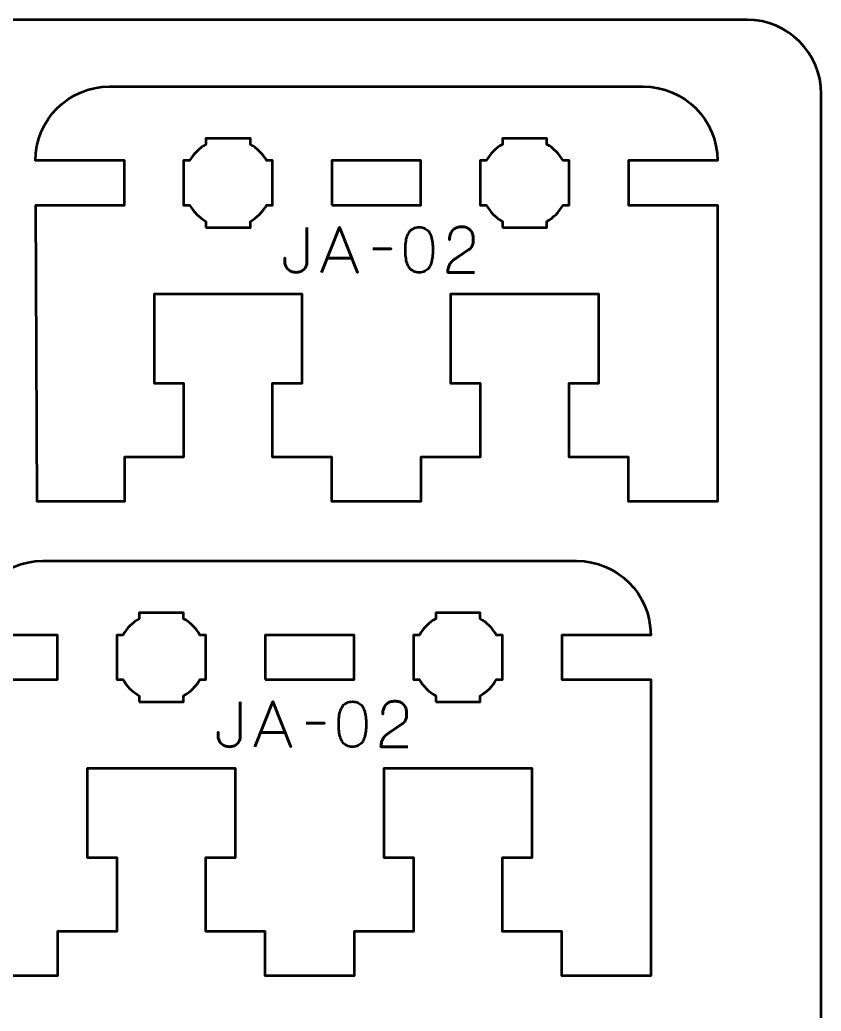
# Model space of a CAD drawing. Header units: centimetres. Extents: x -21 to 0, y -29.7 to 0.
# Drawn here: x -5.41 to 0, y -6.69 to 0 of the extents above; entities that cross this region are included whole.
import ezdxf

# ---------------------------------------------------------------- set-up
doc = ezdxf.new("R2010")
doc.units = ezdxf.units.CM
doc.header["$MEASUREMENT"] = 0
doc.layers.add('Layer 1', color=7, linetype='Continuous')

msp = doc.modelspace()

# ---------------------------------------------------------------- linework, layer by layer
at = {"layer": 'Layer 1', "lineweight": 53}
for points in [[(-3.3, -1.25), (-2.7, -1.25), (-2.7, -0.95), (-3.3, -0.95), (-3.3, -1.25)], [(-3.75001, -4.45), (-3.15001, -4.45), (-3.15001, -4.15), (-3.75001, -4.15), (-3.75001, -4.45)]]:
    msp.add_lwpolyline(points, close=True, dxfattribs=at)
at = {"layer": 'Layer 1', "color": 1, "lineweight": 53}
msp.add_open_spline([(-21.00003, -29.19995), (-21.00003, -29.19995), (-21.00003, -3.49992), (-21.00003, -3.49992), (-21.00003, -3.49992), (-21.00003, -3.41709), (-20.93286, -3.34992), (-20.85003, -3.34992), (-20.85003, -3.34992), (-20.7672, -3.34992), (-20.70003, -3.28275), (-20.70003, -3.19992), (-20.70003, -3.19992), (-20.70003, -3.11709), (-20.7672, -3.04992), (-20.85003, -3.04992), (-20.85003, -3.04992), (-20.93286, -3.04992), (-21.00003, -2.98275), (-21.00003, -2.89992), (-21.00003, -2.89992), (-21.00003, -2.81709), (-20.93286, -2.74992), (-20.85003, -2.74992), (-20.85003, -2.74992), (-20.7672, -2.74992), (-20.70003, -2.68275), (-20.70003, -2.59992), (-20.70003, -2.59992), (-20.70003, -2.51709), (-20.7672, -2.44992), (-20.85003, -2.44992), (-20.85003, -2.44992), (-20.93286, -2.44992), (-21.00003, -2.38275), (-21.00003, -2.29992), (-21.00003, -2.29992), (-21.00003, -2.21709), (-20.93286, -2.14992), (-20.85003, -2.14992), (-20.85003, -2.14992), (-20.7672, -2.14992), (-20.70003, -2.08275), (-20.70003, -1.99992), (-20.70003, -1.99992), (-20.70003, -1.91709), (-20.7672, -1.84992), (-20.85003, -1.84992), (-20.85003, -1.84992), (-20.93286, -1.84992), (-21.00003, -1.78275), (-21.00003, -1.69992), (-21.00003, -1.69992), (-21.00003, -1.61709), (-20.93286, -1.54992), (-20.85003, -1.54992), (-20.85003, -1.54992), (-20.7672, -1.54992), (-20.70003, -1.48275), (-20.70003, -1.39992), (-20.70003, -1.39992), (-20.70003, -1.31709), (-20.7672, -1.24992), (-20.85003, -1.24992), (-20.85003, -1.24992), (-20.93286, -1.24992), (-21.00003, -1.18275), (-21.00003, -1.09992), (-21.00003, -1.09992), (-21.00003, -1.09992), (-21.00003, -0.49992), (-21.00003, -0.49992), (-21.00003, -0.49992), (-21.00003, -0.22295), (-20.77694, 0.00004), (-20.49994, 0.00004), (-20.49994, 0.00004), (-20.49994, 0.00004), (-0.50008, 0.00004), (-0.50008, 0.00004), (-0.50008, 0.00004), (-0.22294, 0.00004), (0.00002, -0.22295), (0.00002, -0.49992), (0.00002, -0.49992), (0.00002, -0.49992), (0.00002, -29.19995), (0.00002, -29.19995), (0.00002, -29.19995), (0.00002, -29.47695), (-0.22294, -29.70004), (-0.50008, -29.70004), (-0.50008, -29.70004), (-0.50008, -29.70004), (-20.49994, -29.70004), (-20.49994, -29.70004), (-20.49994, -29.70004), (-20.77694, -29.70004), (-21.00003, -29.47695), (-21.00003, -29.19995)], degree=3, knots=[0, 0, 0, 0, 0.04, 0.04, 0.04, 0.04, 0.08, 0.08, 0.08, 0.08, 0.12, 0.12, 0.12, 0.12, 0.16, 0.16, 0.16, 0.16, 0.2, 0.2, 0.2, 0.2, 0.24, 0.24, 0.24, 0.24, 0.28, 0.28, 0.28, 0.28, 0.32, 0.32, 0.32, 0.32, 0.36, 0.36, 0.36, 0.36, 0.4, 0.4, 0.4, 0.4, 0.44, 0.44, 0.44, 0.44, 0.48, 0.48, 0.48, 0.48, 0.52, 0.52, 0.52, 0.52, 0.56, 0.56, 0.56, 0.56, 0.6, 0.6, 0.6, 0.6, 0.64, 0.64, 0.64, 0.64, 0.68, 0.68, 0.68, 0.68, 0.72, 0.72, 0.72, 0.72, 0.76, 0.76, 0.76, 0.76, 0.8, 0.8, 0.8, 0.8, 0.84, 0.84, 0.84, 0.84, 0.88, 0.88, 0.88, 0.88, 0.92, 0.92, 0.92, 0.92, 0.96, 0.96, 0.96, 0.96, 1, 1, 1, 1], dxfattribs=at)
at = {"layer": 'Layer 1', "lineweight": 53}
for points, knots in [([(-1.2, -0.45), (-0.92391, -0.45), (-0.7, -0.67391), (-0.7, -0.95), (-0.7, -0.95), (-0.7, -0.95), (-1.3, -0.95), (-1.3, -0.95), (-1.3, -0.95), (-1.3, -0.95), (-1.3, -1.25), (-1.3, -1.25), (-1.3, -1.25), (-1.3, -1.25), (-0.7, -1.25), (-0.7, -1.25), (-0.7, -1.25), (-0.7, -1.25), (-0.7, -2.95001), (-0.7, -2.95001), (-0.7, -2.95001), (-0.7, -2.95001), (-0.7, -2.95), (-0.7, -2.95), (-0.7, -2.95), (-0.7, -2.95), (-0.7, -3.25), (-0.7, -3.25), (-0.7, -3.25), (-0.7, -3.25), (-1.3, -3.25), (-1.3, -3.25), (-1.3, -3.25), (-1.3, -3.25), (-1.3, -2.95), (-1.3, -2.95), (-1.3, -2.95), (-1.3, -2.95), (-1.7, -2.95001), (-1.7, -2.95001), (-1.7, -2.95001), (-1.7, -2.95001), (-1.7, -2.45), (-1.7, -2.45), (-1.7, -2.45), (-1.7, -2.45), (-1.5, -2.44999), (-1.5, -2.44999), (-1.5, -2.44999), (-1.5, -2.44999), (-1.5, -1.85), (-1.5, -1.85), (-1.5, -1.85), (-1.88333, -1.85), (-2.11667, -1.85), (-2.5, -1.85), (-2.5, -1.85), (-2.5, -1.85), (-2.5, -2.44999), (-2.5, -2.44999), (-2.5, -2.44999), (-2.5, -2.44999), (-2.3, -2.45), (-2.3, -2.45), (-2.3, -2.45), (-2.3, -2.45), (-2.3, -2.95), (-2.3, -2.95), (-2.3, -2.95), (-2.3, -2.95), (-2.7, -2.95), (-2.7, -2.95), (-2.7, -2.95), (-2.7, -2.95), (-2.7, -3.25), (-2.7, -3.25), (-2.7, -3.25), (-2.7, -3.25), (-3.3, -3.25), (-3.3, -3.25), (-3.3, -3.25), (-3.3, -3.25), (-3.3, -2.95), (-3.3, -2.95), (-3.3, -2.95), (-3.3, -2.95), (-3.7, -2.95001), (-3.7, -2.95001), (-3.7, -2.95001), (-3.7, -2.95001), (-3.7, -2.45), (-3.7, -2.45), (-3.7, -2.45), (-3.7, -2.45), (-3.5, -2.44999), (-3.5, -2.44999), (-3.5, -2.44999), (-3.5, -2.44999), (-3.5, -1.85), (-3.5, -1.85), (-3.5, -1.85), (-3.88333, -1.85), (-4.11667, -1.85), (-4.5, -1.85), (-4.5, -1.85), (-4.5, -1.85), (-4.5, -2.44999), (-4.5, -2.44999), (-4.5, -2.44999), (-4.5, -2.44999), (-4.3, -2.45), (-4.3, -2.45), (-4.3, -2.45), (-4.3, -2.45), (-4.3, -2.95), (-4.3, -2.95), (-4.3, -2.95), (-4.3, -2.95), (-4.7, -2.95), (-4.7, -2.95), (-4.7, -2.95), (-4.7, -2.95), (-4.7, -3.25), (-4.7, -3.25), (-4.7, -3.25), (-4.7, -3.25), (-5.2875, -3.25), (-5.2875, -3.25), (-5.2875, -3.25), (-5.2875, -3.25), (-5.29812, -1.25), (-5.29812, -1.25), (-5.29812, -1.25), (-5.29812, -1.25), (-4.7, -1.25), (-4.7, -1.25), (-4.7, -1.25), (-4.7, -1.25), (-4.7, -0.95), (-4.7, -0.95), (-4.7, -0.95), (-4.7, -0.95), (-5.3, -0.95), (-5.3, -0.95), (-5.3, -0.95), (-5.3, -0.67391), (-5.07609, -0.45), (-4.8, -0.45)], [0, 0, 0, 0, 0.027027, 0.027027, 0.027027, 0.027027, 0.0540541, 0.0540541, 0.0540541, 0.0540541, 0.0810811, 0.0810811, 0.0810811, 0.0810811, 0.1081081, 0.1081081, 0.1081081, 0.1081081, 0.1351351, 0.1351351, 0.1351351, 0.1351351, 0.1621622, 0.1621622, 0.1621622, 0.1621622, 0.1891892, 0.1891892, 0.1891892, 0.1891892, 0.2162162, 0.2162162, 0.2162162, 0.2162162, 0.2432432, 0.2432432, 0.2432432, 0.2432432, 0.2702703, 0.2702703, 0.2702703, 0.2702703, 0.2972973, 0.2972973, 0.2972973, 0.2972973, 0.3243243, 0.3243243, 0.3243243, 0.3243243, 0.3513514, 0.3513514, 0.3513514, 0.3513514, 0.3783784, 0.3783784, 0.3783784, 0.3783784, 0.4054054, 0.4054054, 0.4054054, 0.4054054, 0.4324324, 0.4324324, 0.4324324, 0.4324324, 0.4594595, 0.4594595, 0.4594595, 0.4594595, 0.4864865, 0.4864865, 0.4864865, 0.4864865, 0.5135135, 0.5135135, 0.5135135, 0.5135135, 0.5405405, 0.5405405, 0.5405405, 0.5405405, 0.5675676, 0.5675676, 0.5675676, 0.5675676, 0.5945946, 0.5945946, 0.5945946, 0.5945946, 0.6216216, 0.6216216, 0.6216216, 0.6216216, 0.6486486, 0.6486486, 0.6486486, 0.6486486, 0.6756757, 0.6756757, 0.6756757, 0.6756757, 0.7027027, 0.7027027, 0.7027027, 0.7027027, 0.7297297, 0.7297297, 0.7297297, 0.7297297, 0.7567568, 0.7567568, 0.7567568, 0.7567568, 0.7837838, 0.7837838, 0.7837838, 0.7837838, 0.8108108, 0.8108108, 0.8108108, 0.8108108, 0.8378378, 0.8378378, 0.8378378, 0.8378378, 0.8648649, 0.8648649, 0.8648649, 0.8648649, 0.8918919, 0.8918919, 0.8918919, 0.8918919, 0.9189189, 0.9189189, 0.9189189, 0.9189189, 0.9459459, 0.9459459, 0.9459459, 0.9459459, 0.972973, 0.972973, 0.972973, 0.972973, 1, 1, 1, 1]), ([(-4.15, -1.4), (-4.15, -1.4), (-4.15, -1.35985), (-4.15, -1.35985), (-4.15, -1.35985), (-4.19553, -1.3335), (-4.23349, -1.29553), (-4.25984, -1.25), (-4.25984, -1.25), (-4.25984, -1.25), (-4.3, -1.25), (-4.3, -1.25), (-4.3, -1.25), (-4.3, -1.25), (-4.3, -1.1), (-4.3, -1.1), (-4.3, -1.1), (-4.3, -1.1), (-4.3, -0.95), (-4.3, -0.95), (-4.3, -0.95), (-4.3, -0.95), (-4.25984, -0.95), (-4.25984, -0.95), (-4.25984, -0.95), (-4.23349, -0.90447), (-4.19553, -0.8665), (-4.15, -0.84015), (-4.15, -0.84015), (-4.15, -0.84015), (-4.15, -0.8), (-4.15, -0.8), (-4.15, -0.8), (-4.15, -0.8), (-4, -0.8), (-4, -0.8), (-4, -0.8), (-4, -0.8), (-3.85, -0.8), (-3.85, -0.8), (-3.85, -0.8), (-3.85, -0.8), (-3.85, -0.84015), (-3.85, -0.84015), (-3.85, -0.84015), (-3.80447, -0.8665), (-3.76651, -0.90447), (-3.74016, -0.95), (-3.74016, -0.95), (-3.74016, -0.95), (-3.7, -0.95), (-3.7, -0.95), (-3.7, -0.95), (-3.7, -0.95), (-3.7, -1.1), (-3.7, -1.1), (-3.7, -1.1), (-3.7, -1.1), (-3.7, -1.25), (-3.7, -1.25), (-3.7, -1.25), (-3.7, -1.25), (-3.74016, -1.25), (-3.74016, -1.25), (-3.74016, -1.25), (-3.76651, -1.29553), (-3.80447, -1.3335), (-3.85, -1.35985), (-3.85, -1.35985), (-3.85, -1.35985), (-3.85, -1.4), (-3.85, -1.4), (-3.85, -1.4), (-3.85, -1.4), (-4, -1.4), (-4, -1.4), (-4, -1.4), (-4, -1.4), (-4.15, -1.4), (-4.15, -1.4)], [0, 0, 0, 0, 0.05, 0.05, 0.05, 0.05, 0.1, 0.1, 0.1, 0.1, 0.15, 0.15, 0.15, 0.15, 0.2, 0.2, 0.2, 0.2, 0.25, 0.25, 0.25, 0.25, 0.3, 0.3, 0.3, 0.3, 0.35, 0.35, 0.35, 0.35, 0.4, 0.4, 0.4, 0.4, 0.45, 0.45, 0.45, 0.45, 0.5, 0.5, 0.5, 0.5, 0.55, 0.55, 0.55, 0.55, 0.6, 0.6, 0.6, 0.6, 0.65, 0.65, 0.65, 0.65, 0.7, 0.7, 0.7, 0.7, 0.75, 0.75, 0.75, 0.75, 0.8, 0.8, 0.8, 0.8, 0.85, 0.85, 0.85, 0.85, 0.9, 0.9, 0.9, 0.9, 0.95, 0.95, 0.95, 0.95, 1, 1, 1, 1]), ([(-2.15, -1.4), (-2.15, -1.4), (-2.15, -1.35985), (-2.15, -1.35985), (-2.15, -1.35985), (-2.19553, -1.3335), (-2.23349, -1.29553), (-2.25984, -1.25), (-2.25984, -1.25), (-2.25984, -1.25), (-2.3, -1.25), (-2.3, -1.25), (-2.3, -1.25), (-2.3, -1.25), (-2.3, -1.1), (-2.3, -1.1), (-2.3, -1.1), (-2.3, -1.1), (-2.3, -0.95), (-2.3, -0.95), (-2.3, -0.95), (-2.3, -0.95), (-2.25984, -0.95), (-2.25984, -0.95), (-2.25984, -0.95), (-2.23349, -0.90447), (-2.19553, -0.8665), (-2.15, -0.84015), (-2.15, -0.84015), (-2.15, -0.84015), (-2.15, -0.8), (-2.15, -0.8), (-2.15, -0.8), (-2.15, -0.8), (-2, -0.8), (-2, -0.8), (-2, -0.8), (-2, -0.8), (-1.85, -0.8), (-1.85, -0.8), (-1.85, -0.8), (-1.85, -0.8), (-1.85, -0.84015), (-1.85, -0.84015), (-1.85, -0.84015), (-1.80447, -0.8665), (-1.76651, -0.90447), (-1.74016, -0.95), (-1.74016, -0.95), (-1.74016, -0.95), (-1.7, -0.95), (-1.7, -0.95), (-1.7, -0.95), (-1.7, -0.95), (-1.7, -1.1), (-1.7, -1.1), (-1.7, -1.1), (-1.7, -1.1), (-1.7, -1.25), (-1.7, -1.25), (-1.7, -1.25), (-1.7, -1.25), (-1.74016, -1.25), (-1.74016, -1.25), (-1.74016, -1.25), (-1.76651, -1.29553), (-1.80447, -1.3335), (-1.85, -1.35985), (-1.85, -1.35985), (-1.85, -1.35985), (-1.85, -1.4), (-1.85, -1.4), (-1.85, -1.4), (-1.85, -1.4), (-2, -1.4), (-2, -1.4), (-2, -1.4), (-2, -1.4), (-2.15, -1.4), (-2.15, -1.4)], [0, 0, 0, 0, 0.05, 0.05, 0.05, 0.05, 0.1, 0.1, 0.1, 0.1, 0.15, 0.15, 0.15, 0.15, 0.2, 0.2, 0.2, 0.2, 0.25, 0.25, 0.25, 0.25, 0.3, 0.3, 0.3, 0.3, 0.35, 0.35, 0.35, 0.35, 0.4, 0.4, 0.4, 0.4, 0.45, 0.45, 0.45, 0.45, 0.5, 0.5, 0.5, 0.5, 0.55, 0.55, 0.55, 0.55, 0.6, 0.6, 0.6, 0.6, 0.65, 0.65, 0.65, 0.65, 0.7, 0.7, 0.7, 0.7, 0.75, 0.75, 0.75, 0.75, 0.8, 0.8, 0.8, 0.8, 0.85, 0.85, 0.85, 0.85, 0.9, 0.9, 0.9, 0.9, 0.95, 0.95, 0.95, 0.95, 1, 1, 1, 1]), ([(-1.65001, -3.65), (-1.37392, -3.65), (-1.15001, -3.87391), (-1.15001, -4.15), (-1.15001, -4.15), (-1.15001, -4.15), (-1.75001, -4.15), (-1.75001, -4.15), (-1.75001, -4.15), (-1.75001, -4.15), (-1.75001, -4.45), (-1.75001, -4.45), (-1.75001, -4.45), (-1.75001, -4.45), (-1.15001, -4.45), (-1.15001, -4.45), (-1.15001, -4.45), (-1.15001, -4.45), (-1.15001, -6.15001), (-1.15001, -6.15001), (-1.15001, -6.15001), (-1.15001, -6.15001), (-1.15001, -6.15), (-1.15001, -6.15), (-1.15001, -6.15), (-1.15001, -6.15), (-1.15001, -6.45), (-1.15001, -6.45), (-1.15001, -6.45), (-1.15001, -6.45), (-1.75001, -6.45), (-1.75001, -6.45), (-1.75001, -6.45), (-1.75001, -6.45), (-1.75001, -6.15), (-1.75001, -6.15), (-1.75001, -6.15), (-1.75001, -6.15), (-2.15001, -6.15001), (-2.15001, -6.15001), (-2.15001, -6.15001), (-2.15001, -6.15001), (-2.15001, -5.65), (-2.15001, -5.65), (-2.15001, -5.65), (-2.15001, -5.65), (-1.95001, -5.64999), (-1.95001, -5.64999), (-1.95001, -5.64999), (-1.95001, -5.64999), (-1.95001, -5.05), (-1.95001, -5.05), (-1.95001, -5.05), (-2.33334, -5.05), (-2.56668, -5.05), (-2.95001, -5.05), (-2.95001, -5.05), (-2.95001, -5.05), (-2.95001, -5.64999), (-2.95001, -5.64999), (-2.95001, -5.64999), (-2.95001, -5.64999), (-2.75001, -5.65), (-2.75001, -5.65), (-2.75001, -5.65), (-2.75001, -5.65), (-2.75001, -6.15), (-2.75001, -6.15), (-2.75001, -6.15), (-2.75001, -6.15), (-3.15001, -6.15), (-3.15001, -6.15), (-3.15001, -6.15), (-3.15001, -6.15), (-3.15001, -6.45), (-3.15001, -6.45), (-3.15001, -6.45), (-3.15001, -6.45), (-3.75001, -6.45), (-3.75001, -6.45), (-3.75001, -6.45), (-3.75001, -6.45), (-3.75001, -6.15), (-3.75001, -6.15), (-3.75001, -6.15), (-3.75001, -6.15), (-4.15001, -6.15001), (-4.15001, -6.15001), (-4.15001, -6.15001), (-4.15001, -6.15001), (-4.15001, -5.65), (-4.15001, -5.65), (-4.15001, -5.65), (-4.15001, -5.65), (-3.95001, -5.64999), (-3.95001, -5.64999), (-3.95001, -5.64999), (-3.95001, -5.64999), (-3.95001, -5.05), (-3.95001, -5.05), (-3.95001, -5.05), (-4.33334, -5.05), (-4.56668, -5.05), (-4.95001, -5.05), (-4.95001, -5.05), (-4.95001, -5.05), (-4.95001, -5.64999), (-4.95001, -5.64999), (-4.95001, -5.64999), (-4.95001, -5.64999), (-4.75001, -5.65), (-4.75001, -5.65), (-4.75001, -5.65), (-4.75001, -5.65), (-4.75001, -6.15), (-4.75001, -6.15), (-4.75001, -6.15), (-4.75001, -6.15), (-5.15001, -6.15), (-5.15001, -6.15), (-5.15001, -6.15), (-5.15001, -6.15), (-5.15001, -6.45), (-5.15001, -6.45), (-5.15001, -6.45), (-5.15001, -6.45), (-5.73751, -6.45), (-5.73751, -6.45), (-5.73751, -6.45), (-5.73751, -6.45), (-5.74813, -4.45), (-5.74813, -4.45), (-5.74813, -4.45), (-5.74813, -4.45), (-5.15001, -4.45), (-5.15001, -4.45), (-5.15001, -4.45), (-5.15001, -4.45), (-5.15001, -4.15), (-5.15001, -4.15), (-5.15001, -4.15), (-5.15001, -4.15), (-5.75001, -4.15), (-5.75001, -4.15), (-5.75001, -4.15), (-5.75001, -3.87391), (-5.5261, -3.65), (-5.25001, -3.65)], [0, 0, 0, 0, 0.027027, 0.027027, 0.027027, 0.027027, 0.0540541, 0.0540541, 0.0540541, 0.0540541, 0.0810811, 0.0810811, 0.0810811, 0.0810811, 0.1081081, 0.1081081, 0.1081081, 0.1081081, 0.1351351, 0.1351351, 0.1351351, 0.1351351, 0.1621622, 0.1621622, 0.1621622, 0.1621622, 0.1891892, 0.1891892, 0.1891892, 0.1891892, 0.2162162, 0.2162162, 0.2162162, 0.2162162, 0.2432432, 0.2432432, 0.2432432, 0.2432432, 0.2702703, 0.2702703, 0.2702703, 0.2702703, 0.2972973, 0.2972973, 0.2972973, 0.2972973, 0.3243243, 0.3243243, 0.3243243, 0.3243243, 0.3513514, 0.3513514, 0.3513514, 0.3513514, 0.3783784, 0.3783784, 0.3783784, 0.3783784, 0.4054054, 0.4054054, 0.4054054, 0.4054054, 0.4324324, 0.4324324, 0.4324324, 0.4324324, 0.4594595, 0.4594595, 0.4594595, 0.4594595, 0.4864865, 0.4864865, 0.4864865, 0.4864865, 0.5135135, 0.5135135, 0.5135135, 0.5135135, 0.5405405, 0.5405405, 0.5405405, 0.5405405, 0.5675676, 0.5675676, 0.5675676, 0.5675676, 0.5945946, 0.5945946, 0.5945946, 0.5945946, 0.6216216, 0.6216216, 0.6216216, 0.6216216, 0.6486486, 0.6486486, 0.6486486, 0.6486486, 0.6756757, 0.6756757, 0.6756757, 0.6756757, 0.7027027, 0.7027027, 0.7027027, 0.7027027, 0.7297297, 0.7297297, 0.7297297, 0.7297297, 0.7567568, 0.7567568, 0.7567568, 0.7567568, 0.7837838, 0.7837838, 0.7837838, 0.7837838, 0.8108108, 0.8108108, 0.8108108, 0.8108108, 0.8378378, 0.8378378, 0.8378378, 0.8378378, 0.8648649, 0.8648649, 0.8648649, 0.8648649, 0.8918919, 0.8918919, 0.8918919, 0.8918919, 0.9189189, 0.9189189, 0.9189189, 0.9189189, 0.9459459, 0.9459459, 0.9459459, 0.9459459, 0.972973, 0.972973, 0.972973, 0.972973, 1, 1, 1, 1]), ([(-4.60001, -4.6), (-4.60001, -4.6), (-4.60001, -4.55985), (-4.60001, -4.55985), (-4.60001, -4.55985), (-4.64554, -4.5335), (-4.6835, -4.49553), (-4.70985, -4.45), (-4.70985, -4.45), (-4.70985, -4.45), (-4.75001, -4.45), (-4.75001, -4.45), (-4.75001, -4.45), (-4.75001, -4.45), (-4.75001, -4.3), (-4.75001, -4.3), (-4.75001, -4.3), (-4.75001, -4.3), (-4.75001, -4.15), (-4.75001, -4.15), (-4.75001, -4.15), (-4.75001, -4.15), (-4.70985, -4.15), (-4.70985, -4.15), (-4.70985, -4.15), (-4.6835, -4.10447), (-4.64554, -4.0665), (-4.60001, -4.04015), (-4.60001, -4.04015), (-4.60001, -4.04015), (-4.60001, -4), (-4.60001, -4), (-4.60001, -4), (-4.60001, -4), (-4.45001, -4), (-4.45001, -4), (-4.45001, -4), (-4.45001, -4), (-4.30001, -4), (-4.30001, -4), (-4.30001, -4), (-4.30001, -4), (-4.30001, -4.04015), (-4.30001, -4.04015), (-4.30001, -4.04015), (-4.25448, -4.0665), (-4.21652, -4.10447), (-4.19017, -4.15), (-4.19017, -4.15), (-4.19017, -4.15), (-4.15001, -4.15), (-4.15001, -4.15), (-4.15001, -4.15), (-4.15001, -4.15), (-4.15001, -4.3), (-4.15001, -4.3), (-4.15001, -4.3), (-4.15001, -4.3), (-4.15001, -4.45), (-4.15001, -4.45), (-4.15001, -4.45), (-4.15001, -4.45), (-4.19017, -4.45), (-4.19017, -4.45), (-4.19017, -4.45), (-4.21652, -4.49553), (-4.25448, -4.5335), (-4.30001, -4.55985), (-4.30001, -4.55985), (-4.30001, -4.55985), (-4.30001, -4.6), (-4.30001, -4.6), (-4.30001, -4.6), (-4.30001, -4.6), (-4.45001, -4.6), (-4.45001, -4.6), (-4.45001, -4.6), (-4.45001, -4.6), (-4.60001, -4.6), (-4.60001, -4.6)], [0, 0, 0, 0, 0.05, 0.05, 0.05, 0.05, 0.1, 0.1, 0.1, 0.1, 0.15, 0.15, 0.15, 0.15, 0.2, 0.2, 0.2, 0.2, 0.25, 0.25, 0.25, 0.25, 0.3, 0.3, 0.3, 0.3, 0.35, 0.35, 0.35, 0.35, 0.4, 0.4, 0.4, 0.4, 0.45, 0.45, 0.45, 0.45, 0.5, 0.5, 0.5, 0.5, 0.55, 0.55, 0.55, 0.55, 0.6, 0.6, 0.6, 0.6, 0.65, 0.65, 0.65, 0.65, 0.7, 0.7, 0.7, 0.7, 0.75, 0.75, 0.75, 0.75, 0.8, 0.8, 0.8, 0.8, 0.85, 0.85, 0.85, 0.85, 0.9, 0.9, 0.9, 0.9, 0.95, 0.95, 0.95, 0.95, 1, 1, 1, 1]), ([(-2.60001, -4.6), (-2.60001, -4.6), (-2.60001, -4.55985), (-2.60001, -4.55985), (-2.60001, -4.55985), (-2.64554, -4.5335), (-2.6835, -4.49553), (-2.70985, -4.45), (-2.70985, -4.45), (-2.70985, -4.45), (-2.75001, -4.45), (-2.75001, -4.45), (-2.75001, -4.45), (-2.75001, -4.45), (-2.75001, -4.3), (-2.75001, -4.3), (-2.75001, -4.3), (-2.75001, -4.3), (-2.75001, -4.15), (-2.75001, -4.15), (-2.75001, -4.15), (-2.75001, -4.15), (-2.70985, -4.15), (-2.70985, -4.15), (-2.70985, -4.15), (-2.6835, -4.10447), (-2.64554, -4.0665), (-2.60001, -4.04015), (-2.60001, -4.04015), (-2.60001, -4.04015), (-2.60001, -4), (-2.60001, -4), (-2.60001, -4), (-2.60001, -4), (-2.45001, -4), (-2.45001, -4), (-2.45001, -4), (-2.45001, -4), (-2.30001, -4), (-2.30001, -4), (-2.30001, -4), (-2.30001, -4), (-2.30001, -4.04015), (-2.30001, -4.04015), (-2.30001, -4.04015), (-2.25448, -4.0665), (-2.21652, -4.10447), (-2.19017, -4.15), (-2.19017, -4.15), (-2.19017, -4.15), (-2.15001, -4.15), (-2.15001, -4.15), (-2.15001, -4.15), (-2.15001, -4.15), (-2.15001, -4.3), (-2.15001, -4.3), (-2.15001, -4.3), (-2.15001, -4.3), (-2.15001, -4.45), (-2.15001, -4.45), (-2.15001, -4.45), (-2.15001, -4.45), (-2.19017, -4.45), (-2.19017, -4.45), (-2.19017, -4.45), (-2.21652, -4.49553), (-2.25448, -4.5335), (-2.30001, -4.55985), (-2.30001, -4.55985), (-2.30001, -4.55985), (-2.30001, -4.6), (-2.30001, -4.6), (-2.30001, -4.6), (-2.30001, -4.6), (-2.45001, -4.6), (-2.45001, -4.6), (-2.45001, -4.6), (-2.45001, -4.6), (-2.60001, -4.6), (-2.60001, -4.6)], [0, 0, 0, 0, 0.05, 0.05, 0.05, 0.05, 0.1, 0.1, 0.1, 0.1, 0.15, 0.15, 0.15, 0.15, 0.2, 0.2, 0.2, 0.2, 0.25, 0.25, 0.25, 0.25, 0.3, 0.3, 0.3, 0.3, 0.35, 0.35, 0.35, 0.35, 0.4, 0.4, 0.4, 0.4, 0.45, 0.45, 0.45, 0.45, 0.5, 0.5, 0.5, 0.5, 0.55, 0.55, 0.55, 0.55, 0.6, 0.6, 0.6, 0.6, 0.65, 0.65, 0.65, 0.65, 0.7, 0.7, 0.7, 0.7, 0.75, 0.75, 0.75, 0.75, 0.8, 0.8, 0.8, 0.8, 0.85, 0.85, 0.85, 0.85, 0.9, 0.9, 0.9, 0.9, 0.95, 0.95, 0.95, 0.95, 1, 1, 1, 1])]:
    msp.add_open_spline(points, degree=3, knots=knots, dxfattribs=at)
at = {"layer": 'Layer 1', "color": 3, "lineweight": 53}
for points in [[(-4.8, -0.45), (-4.8, -0.45), (-1.2, -0.45), (-1.2, -0.45)], [(-5.25001, -3.65), (-5.25001, -3.65), (-1.65001, -3.65), (-1.65001, -3.65)]]:
    msp.add_open_spline(points, degree=3, dxfattribs=at)
at = {"layer": 'Layer 1', "color": 5, "lineweight": 53}
for points, knots in [([(-3.4682, -1.40035), (-3.4682, -1.40035), (-3.46862, -1.63742), (-3.46862, -1.63742), (-3.46862, -1.63742), (-3.46862, -1.64511), (-3.47025, -1.65287), (-3.47335, -1.66056), (-3.47335, -1.66056), (-3.47653, -1.66832), (-3.48118, -1.67538), (-3.48732, -1.68187), (-3.48732, -1.68187), (-3.49353, -1.68829), (-3.50108, -1.69351), (-3.51004, -1.69739), (-3.51004, -1.69739), (-3.51907, -1.70134), (-3.52937, -1.70332), (-3.54101, -1.70346), (-3.54101, -1.70346), (-3.55266, -1.70346), (-3.56317, -1.70155), (-3.57248, -1.69781), (-3.57248, -1.69781), (-3.5818, -1.694), (-3.58977, -1.68892), (-3.59633, -1.6825), (-3.59633, -1.6825), (-3.60296, -1.67608), (-3.60797, -1.66903), (-3.6115, -1.66119), (-3.6115, -1.66119), (-3.61503, -1.65336), (-3.61679, -1.64546), (-3.61679, -1.63742), (-3.61679, -1.63742), (-3.61679, -1.63742), (-3.61679, -1.60609), (-3.61679, -1.60609), (-3.61679, -1.60609), (-3.61679, -1.60609), (-3.61679, -1.63742), (-3.61679, -1.63742), (-3.61679, -1.63742), (-3.61679, -1.64546), (-3.61503, -1.65336), (-3.6115, -1.66119), (-3.6115, -1.66119), (-3.60797, -1.66903), (-3.60296, -1.67608), (-3.59633, -1.6825), (-3.59633, -1.6825), (-3.58977, -1.68892), (-3.5818, -1.694), (-3.57248, -1.69781), (-3.57248, -1.69781), (-3.56317, -1.70155), (-3.55266, -1.70346), (-3.54101, -1.70346), (-3.54101, -1.70346), (-3.52937, -1.70332), (-3.51907, -1.70134), (-3.51004, -1.69739), (-3.51004, -1.69739), (-3.50108, -1.69351), (-3.49353, -1.68829), (-3.48732, -1.68187), (-3.48732, -1.68187), (-3.48118, -1.67538), (-3.47653, -1.66832), (-3.47335, -1.66056), (-3.47335, -1.66056), (-3.47025, -1.65287), (-3.46862, -1.64511), (-3.46862, -1.63742), (-3.46862, -1.63742), (-3.46862, -1.63742), (-3.4682, -1.40035), (-3.4682, -1.40035)], [0, 0, 0, 0, 0.05, 0.05, 0.05, 0.05, 0.1, 0.1, 0.1, 0.1, 0.15, 0.15, 0.15, 0.15, 0.2, 0.2, 0.2, 0.2, 0.25, 0.25, 0.25, 0.25, 0.3, 0.3, 0.3, 0.3, 0.35, 0.35, 0.35, 0.35, 0.4, 0.4, 0.4, 0.4, 0.45, 0.45, 0.45, 0.45, 0.5, 0.5, 0.5, 0.5, 0.55, 0.55, 0.55, 0.55, 0.6, 0.6, 0.6, 0.6, 0.65, 0.65, 0.65, 0.65, 0.7, 0.7, 0.7, 0.7, 0.75, 0.75, 0.75, 0.75, 0.8, 0.8, 0.8, 0.8, 0.85, 0.85, 0.85, 0.85, 0.9, 0.9, 0.9, 0.9, 0.95, 0.95, 0.95, 0.95, 1, 1, 1, 1]), ([(-3.36999, -1.70388), (-3.36999, -1.70388), (-3.24892, -1.39866), (-3.24892, -1.39866), (-3.24892, -1.39866), (-3.24892, -1.39866), (-3.12742, -1.70388), (-3.12742, -1.70388), (-3.12742, -1.70388), (-3.12742, -1.70388), (-3.24892, -1.39866), (-3.24892, -1.39866), (-3.24892, -1.39866), (-3.24892, -1.39866), (-3.36999, -1.70388), (-3.36999, -1.70388)], [0, 0, 0, 0, 0.25, 0.25, 0.25, 0.25, 0.5, 0.5, 0.5, 0.5, 0.75, 0.75, 0.75, 0.75, 1, 1, 1, 1]), ([(-2.71171, -1.70388), (-2.6969, -1.70381), (-2.68413, -1.7012), (-2.67347, -1.69612), (-2.67347, -1.69612), (-2.66289, -1.69104), (-2.65407, -1.68377), (-2.64702, -1.67453), (-2.64702, -1.67453), (-2.64003, -1.66522), (-2.63453, -1.65421), (-2.63044, -1.64151), (-2.63044, -1.64151), (-2.62641, -1.62881), (-2.62352, -1.61491), (-2.6219, -1.59967), (-2.6219, -1.59967), (-2.6202, -1.58443), (-2.61936, -1.56841), (-2.61943, -1.55148), (-2.61943, -1.55148), (-2.61936, -1.53462), (-2.6202, -1.5186), (-2.6219, -1.50343), (-2.6219, -1.50343), (-2.62352, -1.48826), (-2.62641, -1.47429), (-2.63044, -1.46159), (-2.63044, -1.46159), (-2.63453, -1.44896), (-2.64003, -1.43796), (-2.64702, -1.42857), (-2.64702, -1.42857), (-2.65407, -1.41926), (-2.66289, -1.41199), (-2.67347, -1.40691), (-2.67347, -1.40691), (-2.68413, -1.40176), (-2.6969, -1.39915), (-2.71171, -1.39908), (-2.71171, -1.39908), (-2.72653, -1.39915), (-2.7393, -1.40176), (-2.74996, -1.40691), (-2.74996, -1.40691), (-2.76054, -1.41199), (-2.76936, -1.41926), (-2.77641, -1.42857), (-2.77641, -1.42857), (-2.7834, -1.43796), (-2.7889, -1.44896), (-2.79299, -1.46159), (-2.79299, -1.46159), (-2.79702, -1.47429), (-2.79991, -1.48826), (-2.80153, -1.50343), (-2.80153, -1.50343), (-2.80322, -1.5186), (-2.80407, -1.53462), (-2.804, -1.55148), (-2.804, -1.55148), (-2.80407, -1.56841), (-2.80322, -1.58443), (-2.80153, -1.59967), (-2.80153, -1.59967), (-2.79991, -1.61491), (-2.79702, -1.62881), (-2.79299, -1.64151), (-2.79299, -1.64151), (-2.7889, -1.65421), (-2.7834, -1.66522), (-2.77641, -1.67453), (-2.77641, -1.67453), (-2.76936, -1.68377), (-2.76054, -1.69104), (-2.74996, -1.69612), (-2.74996, -1.69612), (-2.7393, -1.7012), (-2.72653, -1.70381), (-2.71171, -1.70388)], [0, 0, 0, 0, 0.05, 0.05, 0.05, 0.05, 0.1, 0.1, 0.1, 0.1, 0.15, 0.15, 0.15, 0.15, 0.2, 0.2, 0.2, 0.2, 0.25, 0.25, 0.25, 0.25, 0.3, 0.3, 0.3, 0.3, 0.35, 0.35, 0.35, 0.35, 0.4, 0.4, 0.4, 0.4, 0.45, 0.45, 0.45, 0.45, 0.5, 0.5, 0.5, 0.5, 0.55, 0.55, 0.55, 0.55, 0.6, 0.6, 0.6, 0.6, 0.65, 0.65, 0.65, 0.65, 0.7, 0.7, 0.7, 0.7, 0.75, 0.75, 0.75, 0.75, 0.8, 0.8, 0.8, 0.8, 0.85, 0.85, 0.85, 0.85, 0.9, 0.9, 0.9, 0.9, 0.95, 0.95, 0.95, 0.95, 1, 1, 1, 1]), ([(-2.71171, -1.70388), (-2.6969, -1.70381), (-2.68413, -1.7012), (-2.67347, -1.69612), (-2.67347, -1.69612), (-2.66289, -1.69104), (-2.65407, -1.68377), (-2.64702, -1.67453), (-2.64702, -1.67453), (-2.64003, -1.66522), (-2.63453, -1.65421), (-2.63044, -1.64151), (-2.63044, -1.64151), (-2.62641, -1.62881), (-2.62352, -1.61491), (-2.6219, -1.59967), (-2.6219, -1.59967), (-2.6202, -1.58443), (-2.61936, -1.56841), (-2.61943, -1.55148), (-2.61943, -1.55148), (-2.61936, -1.53462), (-2.6202, -1.5186), (-2.6219, -1.50343), (-2.6219, -1.50343), (-2.62352, -1.48826), (-2.62641, -1.47429), (-2.63044, -1.46159), (-2.63044, -1.46159), (-2.63453, -1.44896), (-2.64003, -1.43796), (-2.64702, -1.42857), (-2.64702, -1.42857), (-2.65407, -1.41926), (-2.66289, -1.41199), (-2.67347, -1.40691), (-2.67347, -1.40691), (-2.68413, -1.40176), (-2.6969, -1.39915), (-2.71171, -1.39908), (-2.71171, -1.39908), (-2.72653, -1.39915), (-2.7393, -1.40176), (-2.74996, -1.40691), (-2.74996, -1.40691), (-2.76054, -1.41199), (-2.76936, -1.41926), (-2.77641, -1.42857), (-2.77641, -1.42857), (-2.7834, -1.43796), (-2.7889, -1.44896), (-2.79299, -1.46159), (-2.79299, -1.46159), (-2.79702, -1.47429), (-2.79991, -1.48826), (-2.80153, -1.50343), (-2.80153, -1.50343), (-2.80322, -1.5186), (-2.80407, -1.53462), (-2.804, -1.55148), (-2.804, -1.55148), (-2.80407, -1.56841), (-2.80322, -1.58443), (-2.80153, -1.59967), (-2.80153, -1.59967), (-2.79991, -1.61491), (-2.79702, -1.62881), (-2.79299, -1.64151), (-2.79299, -1.64151), (-2.7889, -1.65421), (-2.7834, -1.66522), (-2.77641, -1.67453), (-2.77641, -1.67453), (-2.76936, -1.68377), (-2.76054, -1.69104), (-2.74996, -1.69612), (-2.74996, -1.69612), (-2.7393, -1.7012), (-2.72653, -1.70381), (-2.71171, -1.70388)], [0, 0, 0, 0, 0.05, 0.05, 0.05, 0.05, 0.1, 0.1, 0.1, 0.1, 0.15, 0.15, 0.15, 0.15, 0.2, 0.2, 0.2, 0.2, 0.25, 0.25, 0.25, 0.25, 0.3, 0.3, 0.3, 0.3, 0.35, 0.35, 0.35, 0.35, 0.4, 0.4, 0.4, 0.4, 0.45, 0.45, 0.45, 0.45, 0.5, 0.5, 0.5, 0.5, 0.55, 0.55, 0.55, 0.55, 0.6, 0.6, 0.6, 0.6, 0.65, 0.65, 0.65, 0.65, 0.7, 0.7, 0.7, 0.7, 0.75, 0.75, 0.75, 0.75, 0.8, 0.8, 0.8, 0.8, 0.85, 0.85, 0.85, 0.85, 0.9, 0.9, 0.9, 0.9, 0.95, 0.95, 0.95, 0.95, 1, 1, 1, 1]), ([(-2.33749, -1.70388), (-2.33749, -1.70388), (-2.5191, -1.70388), (-2.5191, -1.70388), (-2.5191, -1.70388), (-2.51875, -1.6916), (-2.5172, -1.68074), (-2.51458, -1.67142), (-2.51458, -1.67142), (-2.5119, -1.66211), (-2.50831, -1.65393), (-2.50386, -1.64687), (-2.50386, -1.64687), (-2.49934, -1.63982), (-2.49419, -1.63354), (-2.48834, -1.62803), (-2.48834, -1.62803), (-2.48248, -1.62246), (-2.4762, -1.61738), (-2.46943, -1.61258), (-2.46943, -1.61258), (-2.46266, -1.60785), (-2.45567, -1.60313), (-2.4484, -1.59847), (-2.4484, -1.59847), (-2.4484, -1.59847), (-2.37601, -1.55021), (-2.37601, -1.55021), (-2.37601, -1.55021), (-2.36861, -1.54499), (-2.36282, -1.53928), (-2.35873, -1.53314), (-2.35873, -1.53314), (-2.35457, -1.527), (-2.35167, -1.52051), (-2.34991, -1.51366), (-2.34991, -1.51366), (-2.34822, -1.50689), (-2.34716, -1.49991), (-2.34681, -1.49285), (-2.34681, -1.49285), (-2.34645, -1.48572), (-2.34631, -1.4786), (-2.34638, -1.47147), (-2.34638, -1.47147), (-2.34638, -1.46562), (-2.34716, -1.45934), (-2.34871, -1.45256), (-2.34871, -1.45256), (-2.35033, -1.44586), (-2.35287, -1.43916), (-2.35647, -1.43253), (-2.35647, -1.43253), (-2.36007, -1.42589), (-2.36487, -1.41983), (-2.37086, -1.41432), (-2.37086, -1.41432), (-2.37686, -1.40889), (-2.38427, -1.40452), (-2.39309, -1.4012), (-2.39309, -1.4012), (-2.40191, -1.39788), (-2.41228, -1.39619), (-2.42427, -1.39612), (-2.42427, -1.39612), (-2.43634, -1.39619), (-2.44699, -1.39788), (-2.45617, -1.40113), (-2.45617, -1.40113), (-2.46534, -1.40437), (-2.47317, -1.40889), (-2.47966, -1.4146), (-2.47966, -1.4146), (-2.48615, -1.42032), (-2.49137, -1.42695), (-2.49546, -1.43436), (-2.49546, -1.43436), (-2.49956, -1.44177), (-2.50252, -1.44967), (-2.50442, -1.458), (-2.50442, -1.458), (-2.50633, -1.46632), (-2.50725, -1.47479), (-2.50725, -1.48333), (-2.50725, -1.48333), (-2.50725, -1.47479), (-2.50633, -1.46632), (-2.50442, -1.458), (-2.50442, -1.458), (-2.50252, -1.44967), (-2.49956, -1.44177), (-2.49546, -1.43436), (-2.49546, -1.43436), (-2.49137, -1.42695), (-2.48615, -1.42032), (-2.47966, -1.4146), (-2.47966, -1.4146), (-2.47317, -1.40889), (-2.46534, -1.40437), (-2.45617, -1.40113), (-2.45617, -1.40113), (-2.44699, -1.39788), (-2.43634, -1.39619), (-2.42427, -1.39612), (-2.42427, -1.39612), (-2.41228, -1.39619), (-2.40191, -1.39788), (-2.39309, -1.4012), (-2.39309, -1.4012), (-2.38427, -1.40452), (-2.37686, -1.40889), (-2.37086, -1.41432), (-2.37086, -1.41432), (-2.36487, -1.41983), (-2.36007, -1.42589), (-2.35647, -1.43253), (-2.35647, -1.43253), (-2.35287, -1.43916), (-2.35033, -1.44586), (-2.34871, -1.45256), (-2.34871, -1.45256), (-2.34716, -1.45934), (-2.34638, -1.46562), (-2.34638, -1.47147), (-2.34638, -1.47147), (-2.34631, -1.4786), (-2.34645, -1.48572), (-2.34681, -1.49285), (-2.34681, -1.49285), (-2.34716, -1.49991), (-2.34822, -1.50689), (-2.34991, -1.51366), (-2.34991, -1.51366), (-2.35167, -1.52051), (-2.35457, -1.527), (-2.35873, -1.53314), (-2.35873, -1.53314), (-2.36282, -1.53928), (-2.36861, -1.54499), (-2.37601, -1.55021), (-2.37601, -1.55021), (-2.37601, -1.55021), (-2.4484, -1.59847), (-2.4484, -1.59847), (-2.4484, -1.59847), (-2.45567, -1.60313), (-2.46266, -1.60785), (-2.46943, -1.61258), (-2.46943, -1.61258), (-2.4762, -1.61738), (-2.48248, -1.62246), (-2.48834, -1.62803), (-2.48834, -1.62803), (-2.49419, -1.63354), (-2.49934, -1.63982), (-2.50386, -1.64687), (-2.50386, -1.64687), (-2.50831, -1.65393), (-2.5119, -1.66211), (-2.51458, -1.67142), (-2.51458, -1.67142), (-2.5172, -1.68074), (-2.51875, -1.6916), (-2.5191, -1.70388), (-2.5191, -1.70388), (-2.5191, -1.70388), (-2.33749, -1.70388), (-2.33749, -1.70388)], [0, 0, 0, 0, 0.0238095, 0.0238095, 0.0238095, 0.0238095, 0.047619, 0.047619, 0.047619, 0.047619, 0.0714286, 0.0714286, 0.0714286, 0.0714286, 0.0952381, 0.0952381, 0.0952381, 0.0952381, 0.1190476, 0.1190476, 0.1190476, 0.1190476, 0.1428571, 0.1428571, 0.1428571, 0.1428571, 0.1666667, 0.1666667, 0.1666667, 0.1666667, 0.1904762, 0.1904762, 0.1904762, 0.1904762, 0.2142857, 0.2142857, 0.2142857, 0.2142857, 0.2380952, 0.2380952, 0.2380952, 0.2380952, 0.2619048, 0.2619048, 0.2619048, 0.2619048, 0.2857143, 0.2857143, 0.2857143, 0.2857143, 0.3095238, 0.3095238, 0.3095238, 0.3095238, 0.3333333, 0.3333333, 0.3333333, 0.3333333, 0.3571429, 0.3571429, 0.3571429, 0.3571429, 0.3809524, 0.3809524, 0.3809524, 0.3809524, 0.4047619, 0.4047619, 0.4047619, 0.4047619, 0.4285714, 0.4285714, 0.4285714, 0.4285714, 0.452381, 0.452381, 0.452381, 0.452381, 0.4761905, 0.4761905, 0.4761905, 0.4761905, 0.5, 0.5, 0.5, 0.5, 0.5238095, 0.5238095, 0.5238095, 0.5238095, 0.547619, 0.547619, 0.547619, 0.547619, 0.5714286, 0.5714286, 0.5714286, 0.5714286, 0.5952381, 0.5952381, 0.5952381, 0.5952381, 0.6190476, 0.6190476, 0.6190476, 0.6190476, 0.6428571, 0.6428571, 0.6428571, 0.6428571, 0.6666667, 0.6666667, 0.6666667, 0.6666667, 0.6904762, 0.6904762, 0.6904762, 0.6904762, 0.7142857, 0.7142857, 0.7142857, 0.7142857, 0.7380952, 0.7380952, 0.7380952, 0.7380952, 0.7619048, 0.7619048, 0.7619048, 0.7619048, 0.7857143, 0.7857143, 0.7857143, 0.7857143, 0.8095238, 0.8095238, 0.8095238, 0.8095238, 0.8333333, 0.8333333, 0.8333333, 0.8333333, 0.8571429, 0.8571429, 0.8571429, 0.8571429, 0.8809524, 0.8809524, 0.8809524, 0.8809524, 0.9047619, 0.9047619, 0.9047619, 0.9047619, 0.9285714, 0.9285714, 0.9285714, 0.9285714, 0.952381, 0.952381, 0.952381, 0.952381, 0.9761905, 0.9761905, 0.9761905, 0.9761905, 1, 1, 1, 1]), ([(-3.02413, -1.54428), (-3.02413, -1.54428), (-2.90094, -1.54428), (-2.90094, -1.54428), (-2.90094, -1.54428), (-2.90094, -1.54428), (-3.02413, -1.54428), (-3.02413, -1.54428)], [0, 0, 0, 0, 0.5, 0.5, 0.5, 0.5, 1, 1, 1, 1]), ([(-3.33189, -1.60778), (-3.33189, -1.60778), (-3.16595, -1.60778), (-3.16595, -1.60778), (-3.16595, -1.60778), (-3.16595, -1.60778), (-3.33189, -1.60778), (-3.33189, -1.60778)], [0, 0, 0, 0, 0.5, 0.5, 0.5, 0.5, 1, 1, 1, 1]), ([(-3.91821, -4.60035), (-3.91821, -4.60035), (-3.91863, -4.83742), (-3.91863, -4.83742), (-3.91863, -4.83742), (-3.91863, -4.84511), (-3.92026, -4.85287), (-3.92336, -4.86056), (-3.92336, -4.86056), (-3.92654, -4.86832), (-3.93119, -4.87538), (-3.93733, -4.88187), (-3.93733, -4.88187), (-3.94354, -4.88829), (-3.95109, -4.89351), (-3.96005, -4.89739), (-3.96005, -4.89739), (-3.96908, -4.90134), (-3.97938, -4.90332), (-3.99102, -4.90346), (-3.99102, -4.90346), (-4.00267, -4.90346), (-4.01318, -4.90155), (-4.02249, -4.89781), (-4.02249, -4.89781), (-4.03181, -4.894), (-4.03978, -4.88892), (-4.04634, -4.8825), (-4.04634, -4.8825), (-4.05297, -4.87608), (-4.05798, -4.86903), (-4.06151, -4.86119), (-4.06151, -4.86119), (-4.06504, -4.85336), (-4.0668, -4.84546), (-4.0668, -4.83742), (-4.0668, -4.83742), (-4.0668, -4.83742), (-4.0668, -4.80609), (-4.0668, -4.80609), (-4.0668, -4.80609), (-4.0668, -4.80609), (-4.0668, -4.83742), (-4.0668, -4.83742), (-4.0668, -4.83742), (-4.0668, -4.84546), (-4.06504, -4.85336), (-4.06151, -4.86119), (-4.06151, -4.86119), (-4.05798, -4.86903), (-4.05297, -4.87608), (-4.04634, -4.8825), (-4.04634, -4.8825), (-4.03978, -4.88892), (-4.03181, -4.894), (-4.02249, -4.89781), (-4.02249, -4.89781), (-4.01318, -4.90155), (-4.00267, -4.90346), (-3.99102, -4.90346), (-3.99102, -4.90346), (-3.97938, -4.90332), (-3.96908, -4.90134), (-3.96005, -4.89739), (-3.96005, -4.89739), (-3.95109, -4.89351), (-3.94354, -4.88829), (-3.93733, -4.88187), (-3.93733, -4.88187), (-3.93119, -4.87538), (-3.92654, -4.86832), (-3.92336, -4.86056), (-3.92336, -4.86056), (-3.92026, -4.85287), (-3.91863, -4.84511), (-3.91863, -4.83742), (-3.91863, -4.83742), (-3.91863, -4.83742), (-3.91821, -4.60035), (-3.91821, -4.60035)], [0, 0, 0, 0, 0.05, 0.05, 0.05, 0.05, 0.1, 0.1, 0.1, 0.1, 0.15, 0.15, 0.15, 0.15, 0.2, 0.2, 0.2, 0.2, 0.25, 0.25, 0.25, 0.25, 0.3, 0.3, 0.3, 0.3, 0.35, 0.35, 0.35, 0.35, 0.4, 0.4, 0.4, 0.4, 0.45, 0.45, 0.45, 0.45, 0.5, 0.5, 0.5, 0.5, 0.55, 0.55, 0.55, 0.55, 0.6, 0.6, 0.6, 0.6, 0.65, 0.65, 0.65, 0.65, 0.7, 0.7, 0.7, 0.7, 0.75, 0.75, 0.75, 0.75, 0.8, 0.8, 0.8, 0.8, 0.85, 0.85, 0.85, 0.85, 0.9, 0.9, 0.9, 0.9, 0.95, 0.95, 0.95, 0.95, 1, 1, 1, 1]), ([(-3.82, -4.90388), (-3.82, -4.90388), (-3.69893, -4.59866), (-3.69893, -4.59866), (-3.69893, -4.59866), (-3.69893, -4.59866), (-3.57743, -4.90388), (-3.57743, -4.90388), (-3.57743, -4.90388), (-3.57743, -4.90388), (-3.69893, -4.59866), (-3.69893, -4.59866), (-3.69893, -4.59866), (-3.69893, -4.59866), (-3.82, -4.90388), (-3.82, -4.90388)], [0, 0, 0, 0, 0.25, 0.25, 0.25, 0.25, 0.5, 0.5, 0.5, 0.5, 0.75, 0.75, 0.75, 0.75, 1, 1, 1, 1]), ([(-3.16172, -4.90388), (-3.14691, -4.90381), (-3.13414, -4.9012), (-3.12348, -4.89612), (-3.12348, -4.89612), (-3.1129, -4.89104), (-3.10408, -4.88377), (-3.09703, -4.87453), (-3.09703, -4.87453), (-3.09004, -4.86522), (-3.08454, -4.85421), (-3.08045, -4.84151), (-3.08045, -4.84151), (-3.07642, -4.82881), (-3.07353, -4.81491), (-3.07191, -4.79967), (-3.07191, -4.79967), (-3.07021, -4.78443), (-3.06937, -4.76841), (-3.06944, -4.75148), (-3.06944, -4.75148), (-3.06937, -4.73462), (-3.07021, -4.7186), (-3.07191, -4.70343), (-3.07191, -4.70343), (-3.07353, -4.68826), (-3.07642, -4.67429), (-3.08045, -4.66159), (-3.08045, -4.66159), (-3.08454, -4.64896), (-3.09004, -4.63796), (-3.09703, -4.62857), (-3.09703, -4.62857), (-3.10408, -4.61926), (-3.1129, -4.61199), (-3.12348, -4.60691), (-3.12348, -4.60691), (-3.13414, -4.60176), (-3.14691, -4.59915), (-3.16172, -4.59908), (-3.16172, -4.59908), (-3.17654, -4.59915), (-3.18931, -4.60176), (-3.19997, -4.60691), (-3.19997, -4.60691), (-3.21055, -4.61199), (-3.21937, -4.61926), (-3.22642, -4.62857), (-3.22642, -4.62857), (-3.23341, -4.63796), (-3.23891, -4.64896), (-3.243, -4.66159), (-3.243, -4.66159), (-3.24703, -4.67429), (-3.24992, -4.68826), (-3.25154, -4.70343), (-3.25154, -4.70343), (-3.25323, -4.7186), (-3.25408, -4.73462), (-3.25401, -4.75148), (-3.25401, -4.75148), (-3.25408, -4.76841), (-3.25323, -4.78443), (-3.25154, -4.79967), (-3.25154, -4.79967), (-3.24992, -4.81491), (-3.24703, -4.82881), (-3.243, -4.84151), (-3.243, -4.84151), (-3.23891, -4.85421), (-3.23341, -4.86522), (-3.22642, -4.87453), (-3.22642, -4.87453), (-3.21937, -4.88377), (-3.21055, -4.89104), (-3.19997, -4.89612), (-3.19997, -4.89612), (-3.18931, -4.9012), (-3.17654, -4.90381), (-3.16172, -4.90388)], [0, 0, 0, 0, 0.05, 0.05, 0.05, 0.05, 0.1, 0.1, 0.1, 0.1, 0.15, 0.15, 0.15, 0.15, 0.2, 0.2, 0.2, 0.2, 0.25, 0.25, 0.25, 0.25, 0.3, 0.3, 0.3, 0.3, 0.35, 0.35, 0.35, 0.35, 0.4, 0.4, 0.4, 0.4, 0.45, 0.45, 0.45, 0.45, 0.5, 0.5, 0.5, 0.5, 0.55, 0.55, 0.55, 0.55, 0.6, 0.6, 0.6, 0.6, 0.65, 0.65, 0.65, 0.65, 0.7, 0.7, 0.7, 0.7, 0.75, 0.75, 0.75, 0.75, 0.8, 0.8, 0.8, 0.8, 0.85, 0.85, 0.85, 0.85, 0.9, 0.9, 0.9, 0.9, 0.95, 0.95, 0.95, 0.95, 1, 1, 1, 1]), ([(-3.16172, -4.90388), (-3.14691, -4.90381), (-3.13414, -4.9012), (-3.12348, -4.89612), (-3.12348, -4.89612), (-3.1129, -4.89104), (-3.10408, -4.88377), (-3.09703, -4.87453), (-3.09703, -4.87453), (-3.09004, -4.86522), (-3.08454, -4.85421), (-3.08045, -4.84151), (-3.08045, -4.84151), (-3.07642, -4.82881), (-3.07353, -4.81491), (-3.07191, -4.79967), (-3.07191, -4.79967), (-3.07021, -4.78443), (-3.06937, -4.76841), (-3.06944, -4.75148), (-3.06944, -4.75148), (-3.06937, -4.73462), (-3.07021, -4.7186), (-3.07191, -4.70343), (-3.07191, -4.70343), (-3.07353, -4.68826), (-3.07642, -4.67429), (-3.08045, -4.66159), (-3.08045, -4.66159), (-3.08454, -4.64896), (-3.09004, -4.63796), (-3.09703, -4.62857), (-3.09703, -4.62857), (-3.10408, -4.61926), (-3.1129, -4.61199), (-3.12348, -4.60691), (-3.12348, -4.60691), (-3.13414, -4.60176), (-3.14691, -4.59915), (-3.16172, -4.59908), (-3.16172, -4.59908), (-3.17654, -4.59915), (-3.18931, -4.60176), (-3.19997, -4.60691), (-3.19997, -4.60691), (-3.21055, -4.61199), (-3.21937, -4.61926), (-3.22642, -4.62857), (-3.22642, -4.62857), (-3.23341, -4.63796), (-3.23891, -4.64896), (-3.243, -4.66159), (-3.243, -4.66159), (-3.24703, -4.67429), (-3.24992, -4.68826), (-3.25154, -4.70343), (-3.25154, -4.70343), (-3.25323, -4.7186), (-3.25408, -4.73462), (-3.25401, -4.75148), (-3.25401, -4.75148), (-3.25408, -4.76841), (-3.25323, -4.78443), (-3.25154, -4.79967), (-3.25154, -4.79967), (-3.24992, -4.81491), (-3.24703, -4.82881), (-3.243, -4.84151), (-3.243, -4.84151), (-3.23891, -4.85421), (-3.23341, -4.86522), (-3.22642, -4.87453), (-3.22642, -4.87453), (-3.21937, -4.88377), (-3.21055, -4.89104), (-3.19997, -4.89612), (-3.19997, -4.89612), (-3.18931, -4.9012), (-3.17654, -4.90381), (-3.16172, -4.90388)], [0, 0, 0, 0, 0.05, 0.05, 0.05, 0.05, 0.1, 0.1, 0.1, 0.1, 0.15, 0.15, 0.15, 0.15, 0.2, 0.2, 0.2, 0.2, 0.25, 0.25, 0.25, 0.25, 0.3, 0.3, 0.3, 0.3, 0.35, 0.35, 0.35, 0.35, 0.4, 0.4, 0.4, 0.4, 0.45, 0.45, 0.45, 0.45, 0.5, 0.5, 0.5, 0.5, 0.55, 0.55, 0.55, 0.55, 0.6, 0.6, 0.6, 0.6, 0.65, 0.65, 0.65, 0.65, 0.7, 0.7, 0.7, 0.7, 0.75, 0.75, 0.75, 0.75, 0.8, 0.8, 0.8, 0.8, 0.85, 0.85, 0.85, 0.85, 0.9, 0.9, 0.9, 0.9, 0.95, 0.95, 0.95, 0.95, 1, 1, 1, 1]), ([(-2.7875, -4.90388), (-2.7875, -4.90388), (-2.96911, -4.90388), (-2.96911, -4.90388), (-2.96911, -4.90388), (-2.96876, -4.8916), (-2.96721, -4.88074), (-2.96459, -4.87142), (-2.96459, -4.87142), (-2.96191, -4.86211), (-2.95832, -4.85393), (-2.95387, -4.84687), (-2.95387, -4.84687), (-2.94935, -4.83982), (-2.9442, -4.83354), (-2.93835, -4.82803), (-2.93835, -4.82803), (-2.93249, -4.82246), (-2.92621, -4.81738), (-2.91944, -4.81258), (-2.91944, -4.81258), (-2.91267, -4.80785), (-2.90568, -4.80313), (-2.89841, -4.79847), (-2.89841, -4.79847), (-2.89841, -4.79847), (-2.82602, -4.75021), (-2.82602, -4.75021), (-2.82602, -4.75021), (-2.81862, -4.74499), (-2.81283, -4.73928), (-2.80874, -4.73314), (-2.80874, -4.73314), (-2.80458, -4.727), (-2.80168, -4.72051), (-2.79992, -4.71366), (-2.79992, -4.71366), (-2.79823, -4.70689), (-2.79717, -4.69991), (-2.79682, -4.69285), (-2.79682, -4.69285), (-2.79646, -4.68572), (-2.79632, -4.6786), (-2.79639, -4.67147), (-2.79639, -4.67147), (-2.79639, -4.66562), (-2.79717, -4.65934), (-2.79872, -4.65256), (-2.79872, -4.65256), (-2.80034, -4.64586), (-2.80288, -4.63916), (-2.80648, -4.63253), (-2.80648, -4.63253), (-2.81008, -4.62589), (-2.81488, -4.61983), (-2.82087, -4.61432), (-2.82087, -4.61432), (-2.82687, -4.60889), (-2.83428, -4.60452), (-2.8431, -4.6012), (-2.8431, -4.6012), (-2.85192, -4.59788), (-2.86229, -4.59619), (-2.87428, -4.59612), (-2.87428, -4.59612), (-2.88635, -4.59619), (-2.897, -4.59788), (-2.90618, -4.60113), (-2.90618, -4.60113), (-2.91535, -4.60437), (-2.92318, -4.60889), (-2.92967, -4.6146), (-2.92967, -4.6146), (-2.93616, -4.62032), (-2.94138, -4.62695), (-2.94547, -4.63436), (-2.94547, -4.63436), (-2.94957, -4.64177), (-2.95253, -4.64967), (-2.95443, -4.658), (-2.95443, -4.658), (-2.95634, -4.66632), (-2.95726, -4.67479), (-2.95726, -4.68333), (-2.95726, -4.68333), (-2.95726, -4.67479), (-2.95634, -4.66632), (-2.95443, -4.658), (-2.95443, -4.658), (-2.95253, -4.64967), (-2.94957, -4.64177), (-2.94547, -4.63436), (-2.94547, -4.63436), (-2.94138, -4.62695), (-2.93616, -4.62032), (-2.92967, -4.6146), (-2.92967, -4.6146), (-2.92318, -4.60889), (-2.91535, -4.60437), (-2.90618, -4.60113), (-2.90618, -4.60113), (-2.897, -4.59788), (-2.88635, -4.59619), (-2.87428, -4.59612), (-2.87428, -4.59612), (-2.86229, -4.59619), (-2.85192, -4.59788), (-2.8431, -4.6012), (-2.8431, -4.6012), (-2.83428, -4.60452), (-2.82687, -4.60889), (-2.82087, -4.61432), (-2.82087, -4.61432), (-2.81488, -4.61983), (-2.81008, -4.62589), (-2.80648, -4.63253), (-2.80648, -4.63253), (-2.80288, -4.63916), (-2.80034, -4.64586), (-2.79872, -4.65256), (-2.79872, -4.65256), (-2.79717, -4.65934), (-2.79639, -4.66562), (-2.79639, -4.67147), (-2.79639, -4.67147), (-2.79632, -4.6786), (-2.79646, -4.68572), (-2.79682, -4.69285), (-2.79682, -4.69285), (-2.79717, -4.69991), (-2.79823, -4.70689), (-2.79992, -4.71366), (-2.79992, -4.71366), (-2.80168, -4.72051), (-2.80458, -4.727), (-2.80874, -4.73314), (-2.80874, -4.73314), (-2.81283, -4.73928), (-2.81862, -4.74499), (-2.82602, -4.75021), (-2.82602, -4.75021), (-2.82602, -4.75021), (-2.89841, -4.79847), (-2.89841, -4.79847), (-2.89841, -4.79847), (-2.90568, -4.80313), (-2.91267, -4.80785), (-2.91944, -4.81258), (-2.91944, -4.81258), (-2.92621, -4.81738), (-2.93249, -4.82246), (-2.93835, -4.82803), (-2.93835, -4.82803), (-2.9442, -4.83354), (-2.94935, -4.83982), (-2.95387, -4.84687), (-2.95387, -4.84687), (-2.95832, -4.85393), (-2.96191, -4.86211), (-2.96459, -4.87142), (-2.96459, -4.87142), (-2.96721, -4.88074), (-2.96876, -4.8916), (-2.96911, -4.90388), (-2.96911, -4.90388), (-2.96911, -4.90388), (-2.7875, -4.90388), (-2.7875, -4.90388)], [0, 0, 0, 0, 0.0238095, 0.0238095, 0.0238095, 0.0238095, 0.047619, 0.047619, 0.047619, 0.047619, 0.0714286, 0.0714286, 0.0714286, 0.0714286, 0.0952381, 0.0952381, 0.0952381, 0.0952381, 0.1190476, 0.1190476, 0.1190476, 0.1190476, 0.1428571, 0.1428571, 0.1428571, 0.1428571, 0.1666667, 0.1666667, 0.1666667, 0.1666667, 0.1904762, 0.1904762, 0.1904762, 0.1904762, 0.2142857, 0.2142857, 0.2142857, 0.2142857, 0.2380952, 0.2380952, 0.2380952, 0.2380952, 0.2619048, 0.2619048, 0.2619048, 0.2619048, 0.2857143, 0.2857143, 0.2857143, 0.2857143, 0.3095238, 0.3095238, 0.3095238, 0.3095238, 0.3333333, 0.3333333, 0.3333333, 0.3333333, 0.3571429, 0.3571429, 0.3571429, 0.3571429, 0.3809524, 0.3809524, 0.3809524, 0.3809524, 0.4047619, 0.4047619, 0.4047619, 0.4047619, 0.4285714, 0.4285714, 0.4285714, 0.4285714, 0.452381, 0.452381, 0.452381, 0.452381, 0.4761905, 0.4761905, 0.4761905, 0.4761905, 0.5, 0.5, 0.5, 0.5, 0.5238095, 0.5238095, 0.5238095, 0.5238095, 0.547619, 0.547619, 0.547619, 0.547619, 0.5714286, 0.5714286, 0.5714286, 0.5714286, 0.5952381, 0.5952381, 0.5952381, 0.5952381, 0.6190476, 0.6190476, 0.6190476, 0.6190476, 0.6428571, 0.6428571, 0.6428571, 0.6428571, 0.6666667, 0.6666667, 0.6666667, 0.6666667, 0.6904762, 0.6904762, 0.6904762, 0.6904762, 0.7142857, 0.7142857, 0.7142857, 0.7142857, 0.7380952, 0.7380952, 0.7380952, 0.7380952, 0.7619048, 0.7619048, 0.7619048, 0.7619048, 0.7857143, 0.7857143, 0.7857143, 0.7857143, 0.8095238, 0.8095238, 0.8095238, 0.8095238, 0.8333333, 0.8333333, 0.8333333, 0.8333333, 0.8571429, 0.8571429, 0.8571429, 0.8571429, 0.8809524, 0.8809524, 0.8809524, 0.8809524, 0.9047619, 0.9047619, 0.9047619, 0.9047619, 0.9285714, 0.9285714, 0.9285714, 0.9285714, 0.952381, 0.952381, 0.952381, 0.952381, 0.9761905, 0.9761905, 0.9761905, 0.9761905, 1, 1, 1, 1]), ([(-3.47414, -4.74428), (-3.47414, -4.74428), (-3.35095, -4.74428), (-3.35095, -4.74428), (-3.35095, -4.74428), (-3.35095, -4.74428), (-3.47414, -4.74428), (-3.47414, -4.74428)], [0, 0, 0, 0, 0.5, 0.5, 0.5, 0.5, 1, 1, 1, 1]), ([(-3.7819, -4.80778), (-3.7819, -4.80778), (-3.61596, -4.80778), (-3.61596, -4.80778), (-3.61596, -4.80778), (-3.61596, -4.80778), (-3.7819, -4.80778), (-3.7819, -4.80778)], [0, 0, 0, 0, 0.5, 0.5, 0.5, 0.5, 1, 1, 1, 1])]:
    msp.add_open_spline(points, degree=3, knots=knots, dxfattribs=at)

doc.saveas('drawing.dxf')
